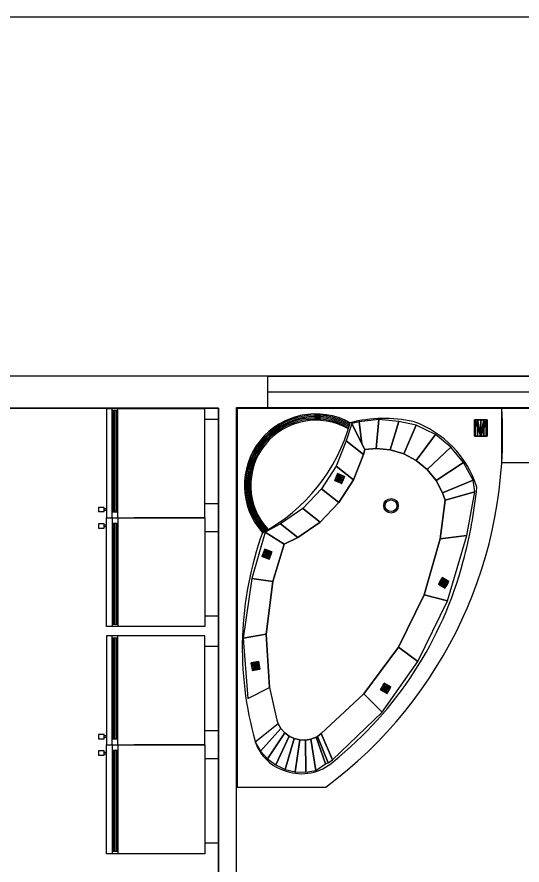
# Model space of a CAD drawing. Header units: centimetres. Extents: x -170 to 20863, y -3017 to 2645.
# Drawn here: x 327 to 651, y 1087 to 1630 of the extents above; entities that cross this region are included whole.
import ezdxf

# ---------------------------------------------------------------- set-up
doc = ezdxf.new("R2010")
doc.units = ezdxf.units.CM

# ---------------------------------------------------------------- blocks, each defined once
blk = doc.blocks.new('A$C04387E70')
for p, q in [((2.0938, 2.9889), (1.3929, 2.9889)), ((2.0938, 0.003), (2.0938, 2.9889)), ((2.0938, 0), (0.0066, 0)), ((2.0835, 0), (2.0938, 0))]:
    blk.add_line(p, q)
for radius in [0.0573, 0.0463]:
    blk.add_circle((0.8795, 0.7705), radius)
for centre, radius, start, end in [((3.4522, 0.2178), 3.4525, 126.61789, 183.6167), ((1.5837, 2.509), 0.3742, 71.01006, 131.66258), ((1.6121, 2.5199), 0.3554, 17.96664, 74.76765), ((3.2376, 0.4309), 3.0296, 128.90393, 165.12711), ((-0.644, 1.894), 2.6964, 340.24841, 15.8283), ((4.0209, 0.2228), 3.8401, 165.12711, 174.00825), ((1.4723, 0.6095), 0.563, 241.26008, 41.53128), ((2.5527, -0.2531), 1.4006, 118.06411, 164.72726), ((1.4725, 0.6092), 0.5527, 240.99518, 41.76468), ((1.4724, 0.6092), 0.5427, 240.76697, 41.99245), ((1.4724, 0.6093), 0.5328, 240.53703, 42.2945), ((1.473, 0.6093), 0.5224, 240.24306, 42.61672), ((1.4723, 0.6095), 0.513, 240.02754, 42.76383), ((0.9816, 0.8778), 0.8202, 198.04853, 250.235), ((0.9314, 1.1929), 1.1105, 258.19727, 284.08327)]:
    blk.add_arc(centre, radius, start, end)
for points, invisible_edges in [([(1.4715, 2.8586, 0.96), (1.3949, 2.8058, 0.96), (1.4693, 2.5951, 0.1)], 12), ([(1.4715, 2.8586, 0.96), (1.4693, 2.5951, 0.1), (1.5108, 2.6107, 0.1)], 1), ([(1.4715, 2.8586, 0.96), (1.5546, 2.6178, 0.1), (1.5523, 2.8717, 0.96)], 1), ([(1.5546, 2.6178, 0.1), (1.4715, 2.8586, 0.96), (1.5108, 2.6107, 0.1)], 1), ([(1.5546, 2.6178, 0.1), (1.6342, 2.8685, 0.96), (1.5523, 2.8717, 0.96)], 1), ([(1.6342, 2.8685, 0.96), (1.5546, 2.6178, 0.1), (1.5989, 2.616, 0.1)], 1), ([(1.6421, 2.6055, 0.1), (1.6342, 2.8685, 0.96), (1.5989, 2.616, 0.1)], 1), ([(1.7138, 2.8491, 0.96), (1.6342, 2.8685, 0.96), (1.6421, 2.6055, 0.1)], 2), ([(1.788, 2.8144, 0.96), (1.7138, 2.8491, 0.96), (1.6421, 2.6055, 0.1)], 12), ([(1.788, 2.8144, 0.96), (1.6421, 2.6055, 0.1), (1.6822, 2.5867, 0.1)], 1), ([(1.7178, 2.5604, 0.1), (1.788, 2.8144, 0.96), (1.6822, 2.5867, 0.1)], 1), ([(1.788, 2.8144, 0.96), (1.7178, 2.5604, 0.1), (1.8537, 2.7658, 0.96)], 1), ([(1.3412, 2.7735, 0.96), (0.9504, 2.3973, 0.96), (1.0936, 2.2529, 0.1)], 12), ([(1.3412, 2.7735, 0.96), (1.0936, 2.2529, 0.1), (1.4295, 2.5671, 0.1)], 1), ([(1.4295, 2.5671, 0.1), (1.3747, 2.797, 0.96), (1.3412, 2.7735, 0.96)], 1), ([(1.3949, 2.8058, 0.96), (1.3747, 2.797, 0.96), (1.4693, 2.5951, 0.1)], 2), ([(1.3747, 2.797, 0.96), (1.4295, 2.5671, 0.1), (1.4583, 2.5893, 0.1)], 1), ([(1.4693, 2.5951, 0.1), (1.3747, 2.797, 0.96), (1.4583, 2.5893, 0.1)], 1), ([(1.7178, 2.5604, 0.1), (1.9084, 2.7052, 0.96), (1.8537, 2.7658, 0.96)], 1), ([(1.9084, 2.7052, 0.96), (1.7178, 2.5604, 0.1), (1.7475, 2.5275, 0.1)], 1), ([(1.77, 2.4896, 0.1), (1.9084, 2.7052, 0.96), (1.7475, 2.5275, 0.1)], 1), ([(1.95, 2.6351, 0.96), (1.9084, 2.7052, 0.96), (1.77, 2.4896, 0.1)], 2), ([(1.4693, 2.5951, 0.1), (1.5546, 2.6178, 0.1), (1.5108, 2.6107, 0.1)], 1), ([(1.5546, 2.6178, 0.1), (1.6421, 2.6055, 0.1), (1.5989, 2.616, 0.1)], 1), ([(0.8203, 1.8846, 0.1), (1.4295, 2.5671, 0.1), (1.0936, 2.2529, 0.1)], 1), ([(1.4295, 2.5671, 0.1), (1.4693, 2.5951, 0.1), (1.4583, 2.5893, 0.1)], 1), ([(1.6421, 2.6055, 0.1), (1.7178, 2.5604, 0.1), (1.6822, 2.5867, 0.1)], 1), ([(1.7178, 2.5604, 0.1), (1.77, 2.4896, 0.1), (1.7475, 2.5275, 0.1)], 1), ([(1.77, 2.4896, 0.1), (1.8377, 2.2037, 0.1), (1.781, 2.4613, 0.1)], 1), ([(0.9504, 2.3973, 0.96), (0.6669, 1.9994, 0.96), (1.0936, 2.2529, 0.1)], 2), ([(2.0448, 1.8149, 0.96), (2.0086, 2.2911, 0.96), (1.8377, 2.2037, 0.1)], 12), ([(1.0936, 2.2529, 0.1), (0.6669, 1.9994, 0.96), (0.8203, 1.8846, 0.1)], 1), ([(0.9402, 2.1817, 0.4614), (0.883, 2.202, 0.4723), (0.8885, 2.2115, 0.4614)], 1), ([(0.8885, 2.2115, 0.5133), (0.883, 2.202, 0.5023), (0.9347, 2.1722, 0.5023)], 12), ([(0.8885, 2.2115, 0.4614), (0.896, 2.2245, 0.4573), (0.9477, 2.1947, 0.4573)], 12), ([(0.8885, 2.2115, 0.5133), (0.9477, 2.1947, 0.5173), (0.896, 2.2245, 0.5173)], 1), ([(0.9477, 2.1947, 0.4573), (0.9402, 2.1817, 0.4614), (0.8885, 2.2115, 0.4614)], 12), ([(0.8885, 2.2115, 0.5133), (0.9402, 2.1817, 0.5133), (0.9477, 2.1947, 0.5173)], 12), ([(0.9347, 2.1722, 0.5023), (0.9402, 2.1817, 0.5133), (0.8885, 2.2115, 0.5133)], 12), ([(0.9477, 2.1947, 0.4573), (0.896, 2.2245, 0.4573), (0.9035, 2.2375, 0.4614)], 12), ([(0.9552, 2.2077, 0.5133), (0.9035, 2.2375, 0.5133), (0.896, 2.2245, 0.5173)], 12), ([(0.9477, 2.1947, 0.5173), (0.9552, 2.2077, 0.5133), (0.896, 2.2245, 0.5173)], 2), ([(0.909, 2.247, 0.4723), (0.9607, 2.2172, 0.4723), (0.9035, 2.2375, 0.4614)], 2), ([(0.909, 2.247, 0.5023), (0.9035, 2.2375, 0.5133), (0.9552, 2.2077, 0.5133)], 12), ([(0.9035, 2.2375, 0.4614), (0.9552, 2.2077, 0.4614), (0.9477, 2.1947, 0.4573)], 12), ([(0.9607, 2.2172, 0.4723), (0.9552, 2.2077, 0.4614), (0.9035, 2.2375, 0.4614)], 12), ([(0.911, 2.2505, 0.4873), (0.9607, 2.2172, 0.4723), (0.909, 2.247, 0.4723)], 1), ([(0.911, 2.2505, 0.4873), (0.909, 2.247, 0.5023), (0.9607, 2.2172, 0.5023)], 12), ([(0.9552, 2.2077, 0.5133), (0.9607, 2.2172, 0.5023), (0.909, 2.247, 0.5023)], 12), ([(0.911, 2.2505, 0.4873), (0.9627, 2.2207, 0.4873), (0.9607, 2.2172, 0.4723)], 12), ([(0.9607, 2.2172, 0.5023), (0.9627, 2.2207, 0.4873), (0.911, 2.2505, 0.4873)], 12), ([(0.9552, 2.2077, 0.4614), (0.9402, 2.1817, 0.4614), (0.9477, 2.1947, 0.4573)], 1), ([(0.9402, 2.1817, 0.5133), (0.9552, 2.2077, 0.5133), (0.9477, 2.1947, 0.5173)], 1), ([(0.9627, 2.2207, 0.4873), (0.9552, 2.2077, 0.4614), (0.9607, 2.2172, 0.4723)], 1), ([(0.9552, 2.2077, 0.5133), (0.9627, 2.2207, 0.4873), (0.9607, 2.2172, 0.5023)], 1), ([(0.9327, 2.1687, 0.4873), (0.881, 2.1986, 0.4873), (0.883, 2.202, 0.4723)], 12), ([(0.9347, 2.1722, 0.5023), (0.883, 2.202, 0.5023), (0.881, 2.1986, 0.4873)], 12), ([(0.881, 2.1986, 0.4873), (0.9327, 2.1687, 0.4873), (0.9347, 2.1722, 0.5023)], 12), ([(0.9347, 2.1722, 0.4723), (0.9327, 2.1687, 0.4873), (0.883, 2.202, 0.4723)], 2), ([(0.9402, 2.1817, 0.4614), (0.9347, 2.1722, 0.4723), (0.883, 2.202, 0.4723)], 12), ([(0.9402, 2.1817, 0.4614), (0.9327, 2.1687, 0.4873), (0.9347, 2.1722, 0.4723)], 1), ([(0.9327, 2.1687, 0.4873), (0.9402, 2.1817, 0.5133), (0.9347, 2.1722, 0.5023)], 1), ([(1.8377, 2.2037, 0.1), (1.8104, 1.3667, 0.1), (1.8639, 1.7834, 0.1)], 1), ([(2.0448, 1.8149, 0.96), (1.8377, 2.2037, 0.1), (1.8639, 1.7834, 0.1)], 1), ([(1.9133, 2.0583, 0.4873), (1.9721, 2.0687, 0.4873), (1.9728, 2.0647, 0.4723)], 12), ([(1.9721, 2.0687, 0.4873), (1.9133, 2.0583, 0.4873), (1.914, 2.0543, 0.5023)], 12), ([(1.9728, 2.0647, 0.4723), (1.914, 2.0543, 0.4723), (1.9133, 2.0583, 0.4873)], 12), ([(1.9159, 2.0435, 0.4614), (1.9133, 2.0583, 0.4873), (1.914, 2.0543, 0.4723)], 1), ([(1.9133, 2.0583, 0.4873), (1.9159, 2.0435, 0.5133), (1.914, 2.0543, 0.5023)], 1), ([(1.9721, 2.0687, 0.4873), (1.914, 2.0543, 0.5023), (1.9728, 2.0647, 0.5023)], 1), ([(1.9159, 2.0435, 0.4614), (1.914, 2.0543, 0.4723), (1.9728, 2.0647, 0.4723)], 12), ([(1.9728, 2.0647, 0.5023), (1.914, 2.0543, 0.5023), (1.9747, 2.0539, 0.5133)], 2), ([(1.914, 2.0543, 0.5023), (1.9159, 2.0435, 0.5133), (1.9747, 2.0539, 0.5133)], 12), ([(1.9728, 2.0647, 0.4723), (1.9747, 2.0539, 0.4614), (1.9159, 2.0435, 0.4614)], 12), ([(1.9159, 2.0435, 0.4614), (1.9747, 2.0539, 0.4614), (1.9773, 2.0391, 0.4573)], 12), ([(1.9747, 2.0539, 0.5133), (1.9159, 2.0435, 0.5133), (1.9185, 2.0287, 0.5173)], 12), ([(1.9185, 2.0287, 0.4573), (1.9159, 2.0435, 0.4614), (1.9773, 2.0391, 0.4573)], 2), ([(1.9211, 2.014, 0.4614), (1.9159, 2.0435, 0.4614), (1.9185, 2.0287, 0.4573)], 1), ([(1.923, 2.0032, 0.4723), (1.9159, 2.0435, 0.4614), (1.9211, 2.014, 0.4614)], 3), ([(1.9159, 2.0435, 0.5133), (1.9211, 2.014, 0.5133), (1.9185, 2.0287, 0.5173)], 1), ([(1.9185, 2.0287, 0.5173), (1.9773, 2.0391, 0.5173), (1.9747, 2.0539, 0.5133)], 12), ([(1.9211, 2.014, 0.4614), (1.9185, 2.0287, 0.4573), (1.9773, 2.0391, 0.4573)], 12), ([(1.9799, 2.0243, 0.5133), (1.9773, 2.0391, 0.5173), (1.9185, 2.0287, 0.5173)], 12), ([(1.9185, 2.0287, 0.5173), (1.9211, 2.014, 0.5133), (1.9799, 2.0243, 0.5133)], 12), ([(1.9211, 2.014, 0.4614), (1.9773, 2.0391, 0.4573), (1.9799, 2.0243, 0.4614)], 1), ([(1.9211, 2.014, 0.4614), (1.9799, 2.0243, 0.4614), (1.9818, 2.0135, 0.4723)], 12), ([(1.9799, 2.0243, 0.5133), (1.9211, 2.014, 0.5133), (1.923, 2.0032, 0.5023)], 12), ([(1.9211, 2.014, 0.5133), (1.923, 2.0032, 0.4723), (1.9237, 1.9992, 0.4873)], 13), ([(1.9818, 2.0135, 0.4723), (1.923, 2.0032, 0.4723), (1.9211, 2.014, 0.4614)], 12), ([(1.9211, 2.014, 0.5133), (1.9237, 1.9992, 0.4873), (1.923, 2.0032, 0.5023)], 1), ([(1.9799, 2.0243, 0.5133), (1.923, 2.0032, 0.5023), (1.9818, 2.0135, 0.5023)], 1), ([(1.9237, 1.9992, 0.4873), (1.923, 2.0032, 0.4723), (1.9818, 2.0135, 0.4723)], 12), ([(1.9818, 2.0135, 0.5023), (1.923, 2.0032, 0.5023), (1.9825, 2.0096, 0.4873)], 2), ([(1.923, 2.0032, 0.5023), (1.9237, 1.9992, 0.4873), (1.9825, 2.0096, 0.4873)], 12), ([(1.9818, 2.0135, 0.4723), (1.9825, 2.0096, 0.4873), (1.9237, 1.9992, 0.4873)], 12), ([(0.6174, 1.4733, 0.1), (0.6669, 1.9994, 0.96), (0.4348, 1.5209, 0.96)], 1), ([(0.6669, 1.9994, 0.96), (0.6174, 1.4733, 0.1), (0.8203, 1.8846, 0.1)], 1), ([(0.4912, 1.031, 0.1), (0.8203, 1.8846, 0.1), (0.6174, 1.4733, 0.1)], 1), ([(2.0448, 1.8149, 0.96), (1.8104, 1.3667, 0.1), (1.9765, 1.3429, 0.96)], 1), ([(1.8104, 1.3667, 0.1), (2.0448, 1.8149, 0.96), (1.8639, 1.7834, 0.1)], 1), ([(0.2821, 1.0063, 0.96), (0.6174, 1.4733, 0.1), (0.4348, 1.5209, 0.96)], 1), ([(0.6174, 1.4733, 0.1), (0.2821, 1.0063, 0.96), (0.4912, 1.031, 0.1)], 1), ([(0.4458, 1.4062, 0.4614), (0.4975, 1.3764, 0.4614), (0.4383, 1.3932, 0.4573)], 2), ([(0.4383, 1.3932, 0.5173), (0.4975, 1.3764, 0.5133), (0.4458, 1.4062, 0.5133)], 1), ([(0.4513, 1.4157, 0.4723), (0.4975, 1.3764, 0.4614), (0.4458, 1.4062, 0.4614)], 1), ([(0.503, 1.3859, 0.5023), (0.4513, 1.4157, 0.5023), (0.4458, 1.4062, 0.5133)], 12), ([(0.4975, 1.3764, 0.5133), (0.503, 1.3859, 0.5023), (0.4458, 1.4062, 0.5133)], 2), ([(0.4513, 1.4157, 0.4723), (0.4533, 1.4192, 0.4873), (0.505, 1.3894, 0.4873)], 12), ([(0.505, 1.3894, 0.4873), (0.4533, 1.4192, 0.4873), (0.4513, 1.4157, 0.5023)], 12), ([(0.505, 1.3894, 0.4873), (0.503, 1.3859, 0.4723), (0.4513, 1.4157, 0.4723)], 12), ([(0.4513, 1.4157, 0.4723), (0.503, 1.3859, 0.4723), (0.4975, 1.3764, 0.4614)], 12), ([(0.4513, 1.4157, 0.5023), (0.503, 1.3859, 0.5023), (0.505, 1.3894, 0.4873)], 12), ([(0.477, 1.3409, 0.4723), (0.4233, 1.3673, 0.4873), (0.4253, 1.3707, 0.4723)], 1), ([(0.4233, 1.3673, 0.4873), (0.475, 1.3374, 0.4873), (0.4253, 1.3707, 0.5023)], 2), ([(0.477, 1.3409, 0.4723), (0.475, 1.3374, 0.4873), (0.4233, 1.3673, 0.4873)], 12), ([(0.477, 1.3409, 0.4723), (0.4253, 1.3707, 0.4723), (0.4308, 1.3802, 0.4614)], 12), ([(0.4825, 1.3504, 0.5133), (0.4308, 1.3802, 0.5133), (0.4253, 1.3707, 0.5023)], 12), ([(0.475, 1.3374, 0.4873), (0.477, 1.3409, 0.5023), (0.4253, 1.3707, 0.5023)], 12), ([(0.4253, 1.3707, 0.5023), (0.477, 1.3409, 0.5023), (0.4825, 1.3504, 0.5133)], 12), ([(0.4308, 1.3802, 0.4614), (0.4383, 1.3932, 0.4573), (0.49, 1.3634, 0.4573)], 12), ([(0.4383, 1.3932, 0.5173), (0.4308, 1.3802, 0.5133), (0.4825, 1.3504, 0.5133)], 12), ([(0.49, 1.3634, 0.4573), (0.4825, 1.3504, 0.4614), (0.4308, 1.3802, 0.4614)], 12), ([(0.4308, 1.3802, 0.4614), (0.4825, 1.3504, 0.4614), (0.477, 1.3409, 0.4723)], 12), ([(0.4975, 1.3764, 0.4614), (0.49, 1.3634, 0.4573), (0.4383, 1.3932, 0.4573)], 12), ([(0.4383, 1.3932, 0.5173), (0.49, 1.3634, 0.5173), (0.4975, 1.3764, 0.5133)], 12), ([(0.4825, 1.3504, 0.5133), (0.49, 1.3634, 0.5173), (0.4383, 1.3932, 0.5173)], 12), ([(0.477, 1.3409, 0.4723), (0.477, 1.3409, 0.5023), (0.475, 1.3374, 0.4873)], 1), ([(0.49, 1.3634, 0.4573), (0.477, 1.3409, 0.4723), (0.4825, 1.3504, 0.4614)], 1), ([(0.477, 1.3409, 0.5023), (0.49, 1.3634, 0.5173), (0.4825, 1.3504, 0.5133)], 1), ([(0.503, 1.3859, 0.4723), (0.49, 1.3634, 0.4573), (0.4975, 1.3764, 0.4614)], 1), ([(0.49, 1.3634, 0.5173), (0.503, 1.3859, 0.5023), (0.4975, 1.3764, 0.5133)], 1), ([(0.503, 1.3859, 0.5023), (0.503, 1.3859, 0.4723), (0.505, 1.3894, 0.4873)], 1), ([(1.8104, 1.3667, 0.1), (1.6142, 1.0215, 0.1), (1.7227, 1.0745, 0.1)], 1), ([(1.8722, 0.9795, 0.96), (1.8104, 1.3667, 0.1), (1.7227, 1.0745, 0.1)], 1), ([(1.8104, 1.3667, 0.1), (1.8722, 0.9795, 0.96), (1.9765, 1.3429, 0.96)], 1), ([(1.8245, 1.1485, 0.5133), (1.8207, 1.1382, 0.4723), (1.8193, 1.1344, 0.4873)], 13), ([(1.8245, 1.1485, 0.5133), (1.8193, 1.1344, 0.4873), (1.8207, 1.1382, 0.5023)], 1), ([(1.8754, 1.114, 0.4873), (1.8193, 1.1344, 0.4873), (1.8207, 1.1382, 0.4723)], 12), ([(1.8207, 1.1382, 0.5023), (1.8193, 1.1344, 0.4873), (1.8754, 1.114, 0.4873)], 12), ([(1.8207, 1.1382, 0.4723), (1.8347, 1.1767, 0.4614), (1.8245, 1.1485, 0.4614)], 3), ([(1.8207, 1.1382, 0.4723), (1.8245, 1.1485, 0.4614), (1.8806, 1.1281, 0.4614)], 12), ([(1.8245, 1.1485, 0.5133), (1.8207, 1.1382, 0.5023), (1.8768, 1.1177, 0.5023)], 12), ([(1.8207, 1.1382, 0.4723), (1.8768, 1.1177, 0.4723), (1.8754, 1.114, 0.4873)], 12), ([(1.8806, 1.1281, 0.4614), (1.8768, 1.1177, 0.4723), (1.8207, 1.1382, 0.4723)], 12), ([(1.8768, 1.1177, 0.5023), (1.8207, 1.1382, 0.5023), (1.8754, 1.114, 0.4873)], 2), ([(1.8245, 1.1485, 0.4614), (1.8347, 1.1767, 0.4614), (1.8296, 1.1626, 0.4573)], 1), ([(1.8347, 1.1767, 0.5133), (1.8245, 1.1485, 0.5133), (1.8296, 1.1626, 0.5173)], 1), ([(1.8245, 1.1485, 0.4614), (1.8296, 1.1626, 0.4573), (1.8857, 1.1422, 0.4573)], 12), ([(1.8296, 1.1626, 0.5173), (1.8245, 1.1485, 0.5133), (1.8806, 1.1281, 0.5133)], 12), ([(1.8245, 1.1485, 0.4614), (1.8857, 1.1422, 0.4573), (1.8806, 1.1281, 0.4614)], 1), ([(1.8245, 1.1485, 0.5133), (1.8768, 1.1177, 0.5023), (1.8806, 1.1281, 0.5133)], 1), ([(1.8296, 1.1626, 0.4573), (1.8347, 1.1767, 0.4614), (1.8908, 1.1562, 0.4614)], 12), ([(1.8908, 1.1562, 0.5133), (1.8347, 1.1767, 0.5133), (1.8296, 1.1626, 0.5173)], 12), ([(1.8857, 1.1422, 0.4573), (1.8296, 1.1626, 0.4573), (1.8908, 1.1562, 0.4614)], 2), ([(1.8806, 1.1281, 0.5133), (1.8857, 1.1422, 0.5173), (1.8296, 1.1626, 0.5173)], 12), ([(1.8296, 1.1626, 0.5173), (1.8857, 1.1422, 0.5173), (1.8908, 1.1562, 0.5133)], 12), ([(1.8347, 1.1767, 0.4614), (1.8399, 1.1908, 0.4873), (1.8385, 1.187, 0.4723)], 1), ([(1.8399, 1.1908, 0.4873), (1.8347, 1.1767, 0.5133), (1.8385, 1.187, 0.5023)], 1), ([(1.8908, 1.1562, 0.4614), (1.8347, 1.1767, 0.4614), (1.8385, 1.187, 0.4723)], 12), ([(1.8385, 1.187, 0.5023), (1.8347, 1.1767, 0.5133), (1.8908, 1.1562, 0.5133)], 12), ([(1.8385, 1.187, 0.4723), (1.8399, 1.1908, 0.4873), (1.896, 1.1703, 0.4873)], 12), ([(1.896, 1.1703, 0.4873), (1.8399, 1.1908, 0.4873), (1.8385, 1.187, 0.5023)], 12), ([(1.896, 1.1703, 0.4873), (1.8946, 1.1666, 0.4723), (1.8385, 1.187, 0.4723)], 12), ([(1.8385, 1.187, 0.4723), (1.8946, 1.1666, 0.4723), (1.8908, 1.1562, 0.4614)], 12), ([(1.896, 1.1703, 0.4873), (1.8385, 1.187, 0.5023), (1.8946, 1.1666, 0.5023)], 1), ([(1.8946, 1.1666, 0.5023), (1.8385, 1.187, 0.5023), (1.8908, 1.1562, 0.5133)], 2), ([(1.6142, 1.0215, 0.1), (1.8722, 0.9795, 0.96), (1.7227, 1.0745, 0.1)], 3), ([(1.8722, 0.9795, 0.96), (1.8722, 0.9795, 0.96), (1.7227, 1.0745, 0.1)], 12), ([(0.2821, 1.0063, 0.96), (0.2175, 0.6611, 0.96), (0.4522, 0.7261, 0.1)], 12), ([(0.2821, 1.0063, 0.96), (0.4522, 0.7261, 0.1), (0.4912, 1.031, 0.1)], 1), ([(0.4725, 0.6683, 0.1), (0.4912, 1.031, 0.1), (0.4522, 0.7261, 0.1)], 1), ([(1.6142, 1.0215, 0.1), (0.5952, 0.4844, 0.1), (1.4388, 0.8995, 0.1)], 3), ([(1.75, 0.9142, 0.9146), (1.6142, 1.0215, 0.1), (1.4388, 0.8995, 0.1)], 12), ([(1.6142, 1.0215, 0.1), (1.75, 0.9142, 0.9146), (1.8722, 0.9795, 0.96)], 12), ([(1.4388, 0.8995, 0.1), (0.8852, 0.3302, 0.1), (1.2905, 0.7456, 0.1)], 3), ([(1.4388, 0.8995, 0.1), (1.2905, 0.7456, 0.1), (1.4264, 0.6383, 0.9146)], 12), ([(1.4264, 0.6383, 0.9146), (1.5746, 0.7922, 0.9146), (1.4388, 0.8995, 0.1)], 12), ([(1.4388, 0.8995, 0.1), (1.5746, 0.7922, 0.9146), (1.75, 0.9142, 0.9146)], 12), ([(1.2905, 0.7456, 0.1), (0.8852, 0.3302, 0.1), (0.9954, 0.3198, 0.1)], 13), ([(1.2905, 0.7456, 0.1), (0.9954, 0.3198, 0.1), (1.1751, 0.5658, 0.1)], 3), ([(1.4264, 0.6383, 0.9146), (1.2905, 0.7456, 0.1), (1.1751, 0.5658, 0.1)], 12), ([(0.4522, 0.7261, 0.1), (0.2175, 0.6611, 0.96), (0.4725, 0.6683, 0.1)], 2), ([(0.4725, 0.6683, 0.1), (0.2175, 0.6611, 0.96), (0.2329, 0.5697, 0.96)], 1), ([(0.2329, 0.5697, 0.96), (0.5247, 0.5703, 0.1), (0.4725, 0.6683, 0.1)], 1), ([(0.5952, 0.4844, 0.1), (0.4725, 0.6683, 0.1), (0.5247, 0.5703, 0.1)], 1), ([(1.311, 0.4585, 0.9146), (1.4264, 0.6383, 0.9146), (1.1751, 0.5658, 0.1)], 2), ([(0.5247, 0.5703, 0.1), (0.2329, 0.5697, 0.96), (0.307, 0.4306, 0.96)], 1), ([(0.4069, 0.3089, 0.96), (0.5247, 0.5703, 0.1), (0.307, 0.4306, 0.96)], 1), ([(0.5247, 0.5703, 0.1), (0.4069, 0.3089, 0.96), (0.5952, 0.4844, 0.1)], 1), ([(1.1751, 0.5658, 0.1), (0.9954, 0.3198, 0.1), (1.0971, 0.3669, 0.1)], 3), ([(1.2329, 0.2596, 0.9146), (1.1751, 0.5658, 0.1), (1.0971, 0.3669, 0.1)], 1), ([(1.2329, 0.2596, 0.9146), (1.311, 0.4585, 0.9146), (1.1751, 0.5658, 0.1)], 12), ([(1.2457, 0.5386, 0.4873), (1.2513, 0.5525, 0.4614), (1.2472, 0.5424, 0.4723)], 1), ([(1.2513, 0.5525, 0.5133), (1.2457, 0.5386, 0.4873), (1.2472, 0.5424, 0.5023)], 1), ([(1.301, 0.5163, 0.4873), (1.2457, 0.5386, 0.4873), (1.2472, 0.5424, 0.4723)], 12), ([(1.3025, 0.52, 0.5023), (1.2472, 0.5424, 0.5023), (1.2457, 0.5386, 0.4873)], 12), ([(1.2457, 0.5386, 0.4873), (1.301, 0.5163, 0.4873), (1.3025, 0.52, 0.5023)], 12), ([(1.2472, 0.5424, 0.4723), (1.2513, 0.5525, 0.4614), (1.3066, 0.5302, 0.4614)], 12), ([(1.2513, 0.5525, 0.5133), (1.2472, 0.5424, 0.5023), (1.3025, 0.52, 0.5023)], 12), ([(1.301, 0.5163, 0.4873), (1.2472, 0.5424, 0.4723), (1.3025, 0.52, 0.4723)], 1), ([(1.3025, 0.52, 0.4723), (1.2472, 0.5424, 0.4723), (1.3066, 0.5302, 0.4614)], 2), ([(1.2513, 0.5525, 0.4614), (1.2625, 0.5803, 0.4614), (1.2569, 0.5664, 0.4573)], 1), ([(1.2625, 0.5803, 0.5133), (1.2513, 0.5525, 0.5133), (1.2569, 0.5664, 0.5173)], 1), ([(1.2513, 0.5525, 0.4614), (1.2569, 0.5664, 0.4573), (1.3123, 0.5441, 0.4573)], 12), ([(1.2569, 0.5664, 0.5173), (1.2513, 0.5525, 0.5133), (1.3123, 0.5441, 0.5173)], 2), ([(1.3123, 0.5441, 0.4573), (1.3066, 0.5302, 0.4614), (1.2513, 0.5525, 0.4614)], 12), ([(1.2513, 0.5525, 0.5133), (1.3066, 0.5302, 0.5133), (1.3123, 0.5441, 0.5173)], 12), ([(1.3025, 0.52, 0.5023), (1.3066, 0.5302, 0.5133), (1.2513, 0.5525, 0.5133)], 12), ([(1.2569, 0.5664, 0.4573), (1.2625, 0.5803, 0.4614), (1.3179, 0.558, 0.4614)], 12), ([(1.2625, 0.5803, 0.5133), (1.2569, 0.5664, 0.5173), (1.3123, 0.5441, 0.5173)], 12), ([(1.3179, 0.558, 0.4614), (1.3123, 0.5441, 0.4573), (1.2569, 0.5664, 0.4573)], 12), ([(1.2625, 0.5803, 0.4614), (1.2681, 0.5943, 0.4873), (1.2666, 0.5905, 0.4723)], 1), ([(1.2681, 0.5943, 0.4873), (1.2625, 0.5803, 0.5133), (1.2666, 0.5905, 0.5023)], 1), ([(1.3179, 0.558, 0.4614), (1.2625, 0.5803, 0.4614), (1.2666, 0.5905, 0.4723)], 12), ([(1.322, 0.5682, 0.5023), (1.2666, 0.5905, 0.5023), (1.2625, 0.5803, 0.5133)], 12), ([(1.2625, 0.5803, 0.5133), (1.3123, 0.5441, 0.5173), (1.3179, 0.558, 0.5133)], 1), ([(1.2625, 0.5803, 0.5133), (1.3179, 0.558, 0.5133), (1.322, 0.5682, 0.5023)], 12), ([(1.2666, 0.5905, 0.4723), (1.2681, 0.5943, 0.4873), (1.3235, 0.5719, 0.4873)], 12), ([(1.3235, 0.5719, 0.4873), (1.2681, 0.5943, 0.4873), (1.2666, 0.5905, 0.5023)], 12), ([(1.322, 0.5682, 0.4723), (1.2666, 0.5905, 0.4723), (1.3235, 0.5719, 0.4873)], 2), ([(1.3179, 0.558, 0.4614), (1.2666, 0.5905, 0.4723), (1.322, 0.5682, 0.4723)], 1), ([(1.2666, 0.5905, 0.5023), (1.322, 0.5682, 0.5023), (1.3235, 0.5719, 0.4873)], 12), ([(0.4069, 0.3089, 0.96), (0.6811, 0.4141, 0.1), (0.5952, 0.4844, 0.1)], 1), ([(0.779, 0.362, 0.1), (0.5952, 0.4844, 0.1), (0.6811, 0.4141, 0.1)], 1), ([(0.8852, 0.3302, 0.1), (0.5952, 0.4844, 0.1), (0.779, 0.362, 0.1)], 3), ([(0.4069, 0.3089, 0.96), (0.5287, 0.2092, 0.96), (0.6811, 0.4141, 0.1)], 12), ([(0.5287, 0.2092, 0.96), (0.6815, 0.1354, 0.96), (0.6811, 0.4141, 0.1)], 2), ([(0.6811, 0.4141, 0.1), (0.6815, 0.1354, 0.96), (0.779, 0.362, 0.1)], 1), ([(0.6815, 0.1354, 0.96), (0.8852, 0.3302, 0.1), (0.779, 0.362, 0.1)], 1), ([(1.0971, 0.3669, 0.1), (0.9954, 0.3198, 0.1), (1.0867, 0.3277, 0.1)], 1), ([(1.0971, 0.3669, 0.1), (1.0867, 0.3277, 0.1), (1.1104, 0.2832, 0.2723)], 12), ([(1.2329, 0.2596, 0.9146), (1.0971, 0.3669, 0.1), (1.1104, 0.2832, 0.2723)], 14), ([(0.8852, 0.3302, 0.1), (0.6815, 0.1354, 0.96), (0.8182, 0.1059, 0.96)], 1), ([(0.9744, 0.0902, 0.96), (0.8852, 0.3302, 0.1), (0.8182, 0.1059, 0.96)], 1), ([(0.8852, 0.3302, 0.1), (0.9744, 0.0902, 0.96), (0.9954, 0.3198, 0.1)], 1), ([(0.9744, 0.0902, 0.96), (1.0867, 0.3277, 0.1), (0.9954, 0.3198, 0.1)], 1), ([(0.9744, 0.0902, 0.96), (1.1304, 0.1079, 0.96), (1.0867, 0.3277, 0.1)], 14), ([(1.0867, 0.3277, 0.1), (1.1304, 0.1079, 0.96), (1.1104, 0.2832, 0.2723)], 1), ([(1.1304, 0.1079, 0.96), (1.1884, 0.1232, 0.9146), (1.1104, 0.2832, 0.2723)], 1), ([(1.1104, 0.2832, 0.2723), (1.1884, 0.1232, 0.9146), (1.2329, 0.2596, 0.9146)], 12), ([(0.1281, 0.2231, 0.7609), (0.1281, 0.0937, 0.7609), (0.1215, 0.0937, 0.7859)], 12), ([(0.1281, 0.2231, 0.7609), (0.1215, 0.0937, 0.7859), (0.1215, 0.2231, 0.7859)], 1), ([(0.1215, 0.0937, 0.7859), (0.1281, 0.0937, 0.8109), (0.1281, 0.2231, 0.8109)], 12), ([(0.1215, 0.2231, 0.7859), (0.1215, 0.0937, 0.7859), (0.1281, 0.2231, 0.8109)], 2), ([(0.1281, 0.2231, 0.7609), (0.1465, 0.2231, 0.7426), (0.1465, 0.0937, 0.7426)], 12), ([(0.1465, 0.0937, 0.7426), (0.1281, 0.0937, 0.7609), (0.1281, 0.2231, 0.7609)], 12), ([(0.1465, 0.2231, 0.8292), (0.1281, 0.2231, 0.8109), (0.1281, 0.0937, 0.8109)], 12), ([(0.1281, 0.0937, 0.8109), (0.1465, 0.0937, 0.8292), (0.1465, 0.2231, 0.8292)], 12), ([(0.1465, 0.0937, 0.7426), (0.1465, 0.2231, 0.7426), (0.1715, 0.2231, 0.7359)], 12), ([(0.1715, 0.2231, 0.7359), (0.1715, 0.0937, 0.7359), (0.1465, 0.0937, 0.7426)], 12), ([(0.1465, 0.2231, 0.8292), (0.1465, 0.0937, 0.8292), (0.1715, 0.0937, 0.8359)], 12), ([(0.1715, 0.0937, 0.8359), (0.1715, 0.2231, 0.8359), (0.1465, 0.2231, 0.8292)], 12), ([(0.1965, 0.0937, 0.7426), (0.1715, 0.0937, 0.7359), (0.1715, 0.2231, 0.7359)], 12), ([(0.1965, 0.2231, 0.7426), (0.1965, 0.0937, 0.7426), (0.1715, 0.2231, 0.7359)], 2), ([(0.1715, 0.0937, 0.8359), (0.1965, 0.0937, 0.8292), (0.1965, 0.2231, 0.8292)], 12), ([(0.1715, 0.0937, 0.8359), (0.1965, 0.2231, 0.8292), (0.1715, 0.2231, 0.8359)], 1), ([(0.2148, 0.2231, 0.7609), (0.2148, 0.0937, 0.7609), (0.1965, 0.0937, 0.7426)], 12), ([(0.2148, 0.2231, 0.7609), (0.1965, 0.0937, 0.7426), (0.1965, 0.2231, 0.7426)], 1), ([(0.2148, 0.0937, 0.8109), (0.2148, 0.2231, 0.8109), (0.1965, 0.2231, 0.8292)], 12), ([(0.1965, 0.0937, 0.8292), (0.2148, 0.0937, 0.8109), (0.1965, 0.2231, 0.8292)], 2), ([(0.2215, 0.2231, 0.7859), (0.2215, 0.0937, 0.7859), (0.2148, 0.0937, 0.7609)], 12), ([(0.2148, 0.0937, 0.7609), (0.2148, 0.2231, 0.7609), (0.2215, 0.2231, 0.7859)], 12), ([(0.2215, 0.2231, 0.7859), (0.2148, 0.2231, 0.8109), (0.2148, 0.0937, 0.8109)], 12), ([(0.2148, 0.0937, 0.8109), (0.2215, 0.0937, 0.7859), (0.2215, 0.2231, 0.7859)], 12), ([(1.1884, 0.1232, 0.9146), (1.1304, 0.1079, 0.96), (1.1884, 0.1232, 0.9146)], 1)]:
    blk.add_3dface(points, dxfattribs=dict(invisible_edges=invisible_edges))
for points in [[(0.8885, 2.2115, 0.4614), (0.883, 2.202, 0.4723), (0.9477, 2.1947, 0.4873)], [(0.883, 2.202, 0.5023), (0.8885, 2.2115, 0.5133), (0.9477, 2.1947, 0.4873)], [(0.896, 2.2245, 0.4573), (0.8885, 2.2115, 0.4614), (0.9477, 2.1947, 0.4873)], [(0.8885, 2.2115, 0.5133), (0.896, 2.2245, 0.5173), (0.9477, 2.1947, 0.4873)], [(0.9035, 2.2375, 0.4614), (0.896, 2.2245, 0.4573), (0.9477, 2.1947, 0.4873)], [(0.896, 2.2245, 0.5173), (0.9035, 2.2375, 0.5133), (0.9477, 2.1947, 0.4873)], [(0.909, 2.247, 0.4723), (0.9035, 2.2375, 0.4614), (0.9477, 2.1947, 0.4873)], [(0.9035, 2.2375, 0.5133), (0.909, 2.247, 0.5023), (0.9477, 2.1947, 0.4873)], [(0.911, 2.2505, 0.4873), (0.909, 2.247, 0.4723), (0.9477, 2.1947, 0.4873)], [(0.909, 2.247, 0.5023), (0.911, 2.2505, 0.4873), (0.9477, 2.1947, 0.4873)], [(0.883, 2.202, 0.4723), (0.881, 2.1986, 0.4873), (0.9477, 2.1947, 0.4873)], [(0.881, 2.1986, 0.4873), (0.883, 2.202, 0.5023), (0.9477, 2.1947, 0.4873)], [(1.9728, 2.0647, 0.4723), (1.9721, 2.0687, 0.4873), (1.9185, 2.0287, 0.4873)], [(1.9721, 2.0687, 0.4873), (1.9728, 2.0647, 0.5023), (1.9185, 2.0287, 0.4873)], [(1.9747, 2.0539, 0.4614), (1.9728, 2.0647, 0.4723), (1.9185, 2.0287, 0.4873)], [(1.9728, 2.0647, 0.5023), (1.9747, 2.0539, 0.5133), (1.9185, 2.0287, 0.4873)], [(1.9773, 2.0391, 0.4573), (1.9747, 2.0539, 0.4614), (1.9185, 2.0287, 0.4873)], [(1.9747, 2.0539, 0.5133), (1.9773, 2.0391, 0.5173), (1.9185, 2.0287, 0.4873)], [(1.9799, 2.0243, 0.4614), (1.9773, 2.0391, 0.4573), (1.9185, 2.0287, 0.4873)], [(1.9773, 2.0391, 0.5173), (1.9799, 2.0243, 0.5133), (1.9185, 2.0287, 0.4873)], [(1.9825, 2.0096, 0.4873), (1.9818, 2.0135, 0.4723), (1.9185, 2.0287, 0.4873)], [(1.9818, 2.0135, 0.4723), (1.9799, 2.0243, 0.4614), (1.9185, 2.0287, 0.4873)], [(1.9818, 2.0135, 0.5023), (1.9825, 2.0096, 0.4873), (1.9185, 2.0287, 0.4873)], [(1.9799, 2.0243, 0.5133), (1.9818, 2.0135, 0.5023), (1.9185, 2.0287, 0.4873)], [(0.4458, 1.4062, 0.4614), (0.4383, 1.3932, 0.4573), (0.49, 1.3634, 0.4873)], [(0.4383, 1.3932, 0.5173), (0.4458, 1.4062, 0.5133), (0.49, 1.3634, 0.4873)], [(0.4513, 1.4157, 0.4723), (0.4458, 1.4062, 0.4614), (0.49, 1.3634, 0.4873)], [(0.4458, 1.4062, 0.5133), (0.4513, 1.4157, 0.5023), (0.49, 1.3634, 0.4873)], [(0.4533, 1.4192, 0.4873), (0.4513, 1.4157, 0.4723), (0.49, 1.3634, 0.4873)], [(0.4513, 1.4157, 0.5023), (0.4533, 1.4192, 0.4873), (0.49, 1.3634, 0.4873)], [(0.4253, 1.3707, 0.4723), (0.4233, 1.3673, 0.4873), (0.49, 1.3634, 0.4873)], [(0.4233, 1.3673, 0.4873), (0.4253, 1.3707, 0.5023), (0.49, 1.3634, 0.4873)], [(0.4308, 1.3802, 0.4614), (0.4253, 1.3707, 0.4723), (0.49, 1.3634, 0.4873)], [(0.4253, 1.3707, 0.5023), (0.4308, 1.3802, 0.5133), (0.49, 1.3634, 0.4873)], [(0.4383, 1.3932, 0.4573), (0.4308, 1.3802, 0.4614), (0.49, 1.3634, 0.4873)], [(0.4308, 1.3802, 0.5133), (0.4383, 1.3932, 0.5173), (0.49, 1.3634, 0.4873)], [(1.8946, 1.1666, 0.4723), (1.896, 1.1703, 0.4873), (1.8296, 1.1626, 0.4873)], [(1.896, 1.1703, 0.4873), (1.8946, 1.1666, 0.5023), (1.8296, 1.1626, 0.4873)], [(1.8908, 1.1562, 0.4614), (1.8946, 1.1666, 0.4723), (1.8296, 1.1626, 0.4873)], [(1.8946, 1.1666, 0.5023), (1.8908, 1.1562, 0.5133), (1.8296, 1.1626, 0.4873)], [(1.8754, 1.114, 0.4873), (1.8768, 1.1177, 0.4723), (1.8296, 1.1626, 0.4873)], [(1.8768, 1.1177, 0.4723), (1.8806, 1.1281, 0.4614), (1.8296, 1.1626, 0.4873)], [(1.8806, 1.1281, 0.4614), (1.8857, 1.1422, 0.4573), (1.8296, 1.1626, 0.4873)], [(1.8857, 1.1422, 0.4573), (1.8908, 1.1562, 0.4614), (1.8296, 1.1626, 0.4873)], [(1.8768, 1.1177, 0.5023), (1.8754, 1.114, 0.4873), (1.8296, 1.1626, 0.4873)], [(1.8908, 1.1562, 0.5133), (1.8857, 1.1422, 0.5173), (1.8296, 1.1626, 0.4873)], [(1.8857, 1.1422, 0.5173), (1.8806, 1.1281, 0.5133), (1.8296, 1.1626, 0.4873)], [(1.8806, 1.1281, 0.5133), (1.8768, 1.1177, 0.5023), (1.8296, 1.1626, 0.4873)], [(1.322, 0.5682, 0.4723), (1.3235, 0.5719, 0.4873), (1.2569, 0.5664, 0.4873)], [(1.3235, 0.5719, 0.4873), (1.322, 0.5682, 0.5023), (1.2569, 0.5664, 0.4873)], [(1.3179, 0.558, 0.4614), (1.322, 0.5682, 0.4723), (1.2569, 0.5664, 0.4873)], [(1.322, 0.5682, 0.5023), (1.3179, 0.558, 0.5133), (1.2569, 0.5664, 0.4873)], [(1.301, 0.5163, 0.4873), (1.3025, 0.52, 0.4723), (1.2569, 0.5664, 0.4873)], [(1.3025, 0.52, 0.4723), (1.3066, 0.5302, 0.4614), (1.2569, 0.5664, 0.4873)], [(1.3066, 0.5302, 0.4614), (1.3123, 0.5441, 0.4573), (1.2569, 0.5664, 0.4873)], [(1.3123, 0.5441, 0.4573), (1.3179, 0.558, 0.4614), (1.2569, 0.5664, 0.4873)], [(1.3025, 0.52, 0.5023), (1.301, 0.5163, 0.4873), (1.2569, 0.5664, 0.4873)], [(1.3179, 0.558, 0.5133), (1.3123, 0.5441, 0.5173), (1.2569, 0.5664, 0.4873)], [(1.3123, 0.5441, 0.5173), (1.3066, 0.5302, 0.5133), (1.2569, 0.5664, 0.4873)], [(1.3066, 0.5302, 0.5133), (1.3025, 0.52, 0.5023), (1.2569, 0.5664, 0.4873)], [(0.1215, 0.0937, 0.7859), (0.1281, 0.0937, 0.7609), (0.1715, 0.2231, 0.7859)], [(0.1281, 0.0937, 0.8109), (0.1215, 0.0937, 0.7859), (0.1715, 0.2231, 0.7859)], [(0.1281, 0.0937, 0.7609), (0.1465, 0.0937, 0.7426), (0.1715, 0.2231, 0.7859)], [(0.1465, 0.0937, 0.8292), (0.1281, 0.0937, 0.8109), (0.1715, 0.2231, 0.7859)], [(0.1465, 0.0937, 0.7426), (0.1715, 0.0937, 0.7359), (0.1715, 0.2231, 0.7859)], [(0.1715, 0.0937, 0.8359), (0.1465, 0.0937, 0.8292), (0.1715, 0.2231, 0.7859)], [(0.2148, 0.0937, 0.7609), (0.2215, 0.0937, 0.7859), (0.1715, 0.2231, 0.7859)], [(0.1965, 0.0937, 0.7426), (0.2148, 0.0937, 0.7609), (0.1715, 0.2231, 0.7859)], [(0.1715, 0.0937, 0.7359), (0.1965, 0.0937, 0.7426), (0.1715, 0.2231, 0.7859)], [(0.1965, 0.0937, 0.8292), (0.1715, 0.0937, 0.8359), (0.1715, 0.2231, 0.7859)], [(0.2148, 0.0937, 0.8109), (0.1965, 0.0937, 0.8292), (0.1715, 0.2231, 0.7859)], [(0.2215, 0.0937, 0.7859), (0.2148, 0.0937, 0.8109), (0.1715, 0.2231, 0.7859)]]:
    blk.add_3dface(points)
blk = doc.blocks.new('A$C6F6B5A09')
for p, q in [((0, 0.25), (0, 0.6)), ((0, 0.6), (1.34, 0.6)), ((1.34, 0.25), (1.34, 0.6)), ((0.6418, 0.5474), (0.6531, 0.4237)), ((0.6982, 0.5474), (0.6869, 0.4237)), ((0.649, 0.531), (0.6546, 0.4692)), ((0.691, 0.531), (0.6854, 0.4692)), ((0.27, 0.25), (0, 0.25)), ((0.27, 0.25), (0.27, 0.2)), ((1.34, 0.25), (1.07, 0.25)), ((1.07, 0.25), (1.07, 0.2))]:
    blk.add_line(p, q)
at = {"extrusion": (0, 0, -1)}
for p, q in [((0.598, 0.4977), (0.553, 0.4837)), ((0.6457, 0.5049), (0.598, 0.4977)), ((0.742, 0.4977), (0.6943, 0.5049)), ((0.787, 0.4837), (0.742, 0.4977)), ((0.4771, 0.4372), (0.449, 0.4065)), ((0.5122, 0.4633), (0.4771, 0.4372)), ((0.5243, 0.4441), (0.4925, 0.4205)), ((0.553, 0.4837), (0.5122, 0.4633)), ((0.5617, 0.4628), (0.5243, 0.4441)), ((0.6034, 0.4757), (0.5617, 0.4628)), ((0.6477, 0.4823), (0.6034, 0.4757)), ((0.7366, 0.4757), (0.6923, 0.4823)), ((0.7783, 0.4628), (0.7366, 0.4757)), ((0.8157, 0.4441), (0.7783, 0.4628)), ((0.8278, 0.4633), (0.787, 0.4837)), ((0.8475, 0.4205), (0.8157, 0.4441)), ((0.8629, 0.4372), (0.8278, 0.4633)), ((0.891, 0.4065), (0.8629, 0.4372)), ((0.449, 0.4065), (0.4289, 0.3722)), ((0.4673, 0.3932), (0.4497, 0.3631)), ((0.4925, 0.4205), (0.4673, 0.3932)), ((0.8727, 0.3932), (0.8475, 0.4205)), ((0.8903, 0.3631), (0.8727, 0.3932)), ((0.9111, 0.3722), (0.891, 0.4065)), ((0.4174, 0.3355), (0.4151, 0.2978)), ((0.4289, 0.3722), (0.4174, 0.3355)), ((0.4398, 0.3316), (0.4378, 0.2994)), ((0.4497, 0.3631), (0.4398, 0.3316)), ((0.9002, 0.3316), (0.8903, 0.3631)), ((0.9022, 0.2994), (0.9002, 0.3316)), ((0.9226, 0.3355), (0.9111, 0.3722)), ((0.9249, 0.2978), (0.9226, 0.3355)), ((0.4151, 0.2978), (0.4221, 0.2605)), ((0.4378, 0.2994), (0.4437, 0.2674)), ((0.8963, 0.2674), (0.9022, 0.2994)), ((0.9179, 0.2605), (0.9249, 0.2978)), ((0.4221, 0.2605), (0.4379, 0.2249)), ((0.4379, 0.2249), (0.4622, 0.1922)), ((0.4437, 0.2674), (0.4574, 0.2364)), ((0.4574, 0.2364), (0.4788, 0.2076)), ((0.8612, 0.2076), (0.8826, 0.2364)), ((0.8778, 0.1922), (0.9021, 0.2249)), ((0.8826, 0.2364), (0.8963, 0.2674)), ((0.9021, 0.2249), (0.9179, 0.2605)), ((0.4622, 0.1922), (0.4939, 0.1637)), ((0.4788, 0.2076), (0.5074, 0.182)), ((0.4939, 0.1637), (0.5321, 0.1404)), ((0.5074, 0.182), (0.5422, 0.1607)), ((0.7978, 0.1607), (0.8326, 0.182)), ((0.8079, 0.1404), (0.8461, 0.1637)), ((0.8326, 0.182), (0.8612, 0.2076)), ((0.8461, 0.1637), (0.8778, 0.1922)), ((0.5321, 0.1404), (0.5752, 0.1231)), ((0.5422, 0.1607), (0.5819, 0.1448)), ((0.5752, 0.1231), (0.6217, 0.1125)), ((0.5819, 0.1448), (0.67, 0.1316)), ((0.6217, 0.1125), (0.67, 0.1089)), ((0.67, 0.1316), (0.7581, 0.1448)), ((0.67, 0.1089), (0.7183, 0.1125)), ((0.7183, 0.1125), (0.7648, 0.1231)), ((0.7581, 0.1448), (0.7978, 0.1607)), ((0.7648, 0.1231), (0.8079, 0.1404))]:
    blk.add_line(p, q, dxfattribs=at)
blk.add_circle((0.67, 0.55), 0.0284)
for centre, radius, start, end in [((0.67, 0.55), 0.0397, 310.3688, 229.6312), ((0.67, 0.4706), 0.0155, 185.2159, 354.7841), ((0.67, 0.3924), 0.034, 119.3941, 60.6059), ((0.67, 0.3924), 0.0227, 118.8528, 61.1472), ((0.67, 0.4253), 0.017, 185.2159, 354.7841), ((0.67, 0.5), 0.5, 216.8699, 323.1301)]:
    blk.add_arc(centre, radius, start, end)
blk = doc.blocks.new('A$C720672EA')
for p, q in [((731.6, 854.1), (701.6, 854.1)), ((701.6, 854.1), (701.6, 814.1)), ((731.6, 814.1), (731.6, 854.1)), ((818.4, 854.1), (818.4, 814.1)), ((848.4, 854.1), (818.4, 854.1)), ((848.4, 814.1), (848.4, 854.1)), ((0, 97.1), (0, 797.1)), ((0, 797.1), (775, 797.1)), ((701.6, 814.1), (731.6, 814.1)), ((711.6, 814.1), (711.6, 797.1)), ((721.6, 797.1), (721.6, 814.1)), ((775, 797.1), (775, 97.1)), ((1550.5, 797.1), (775, 797.1)), ((775, 797.1), (775, 97.1)), ((818.4, 814.1), (848.4, 814.1)), ((828.4, 814.1), (828.4, 797.1)), ((838.4, 797.1), (838.4, 814.1)), ((1550.5, 97.1), (1550.5, 797.1)), ((775, 757.1), (0, 757.1)), ((15, 717.1), (15, 757.1)), ((735, 747.1), (15, 747.1)), ((735, 737.1), (15, 737.1)), ((735, 727.1), (15, 727.1)), ((735, 717.1), (735, 757.1)), ((775, 757.1), (1550.5, 757.1)), ((815, 717.1), (815, 757.1)), ((815, 747.1), (1535, 747.1)), ((815, 737.1), (1535, 737.1)), ((815, 727.1), (1535, 727.1)), ((1535, 717.1), (1535, 757.1)), ((775, 717.1), (0, 717.1)), ((775, 717.1), (1550.5, 717.1)), ((775, 97.1), (775, 599.9)), ((775, 97.1), (775, 599.9)), ((775, 97.1), (0, 97.1)), ((75, 0), (75, 97.1)), ((675, 0), (675, 97.1)), ((775, 97.1), (1550.5, 97.1)), ((875, 0), (875, 97.1)), ((1475, 0), (1475, 97.1)), ((675, 0), (75, 0)), ((875, 0), (1475, 0))]:
    blk.add_line(p, q)

msp = doc.modelspace()

# ---------------------------------------------------------------- linework, layer by layer
msp.add_line((456.5, 1033.25), (456.5, 1379.5))
for points in [[(0.82, 1630), (1550, 1630), (1550, 1400)], [(783, 0), (1320, 0), (1320, 1400), (0, 1400), (0, 0), (395.5, 0)], [(1320, 1400), (0.82, 1400)], [(468, 1379.88), (468, 1379.5), (488, 1379.5), (488, 1400), (468, 1400)], [(468, 1079.5), (468, 1379.88), (788, 1379.88), (788, 1379.5)], [(233, 913.5), (20.5, 913.5), (20.5, 1379.5), (456.5, 1379.5), (456.5, 1033.25)], [(456.5, 1379.5), (20.5, 1379.5), (20.5, 20.5), (395.5, 20.5)], [(1299.5, 1193.5), (1299.5, 1379.5), (468, 1379.5)], [(573, 1079.5), (468, 1079.5), (468, 1379.5), (788, 1379.5)]]:
    msp.add_lwpolyline(points)
msp.add_lwpolyline([(488, 1400), (1028.72, 1400), (1028.72, 1389.75), (488, 1389.75)], close=True)

# ---------------------------------------------------------------- block references
at = {"color": 7, "xscale": 81.24497295518047, "yscale": 81.24497295518047, "zscale": 81.24497295518047, "rotation": 180}
msp.add_blockref('A$C04387E70', (638.48, 1379.5), dxfattribs=at)
at = {"xscale": 0.09000000000000001, "yscale": 0.09000000000000001, "zscale": 0.09000000000000001, "rotation": 89.99999999999999}
for p in [(456.5, 1239.48), (456.5, 1094)]:
    msp.add_blockref('A$C720672EA', p, dxfattribs=at)
at = {"color": 7, "xscale": 100, "yscale": 100, "zscale": 100}
msp.add_blockref('A$C6F6B5A09', (637.95, 1319.35), dxfattribs=at)

doc.saveas('drawing.dxf')
